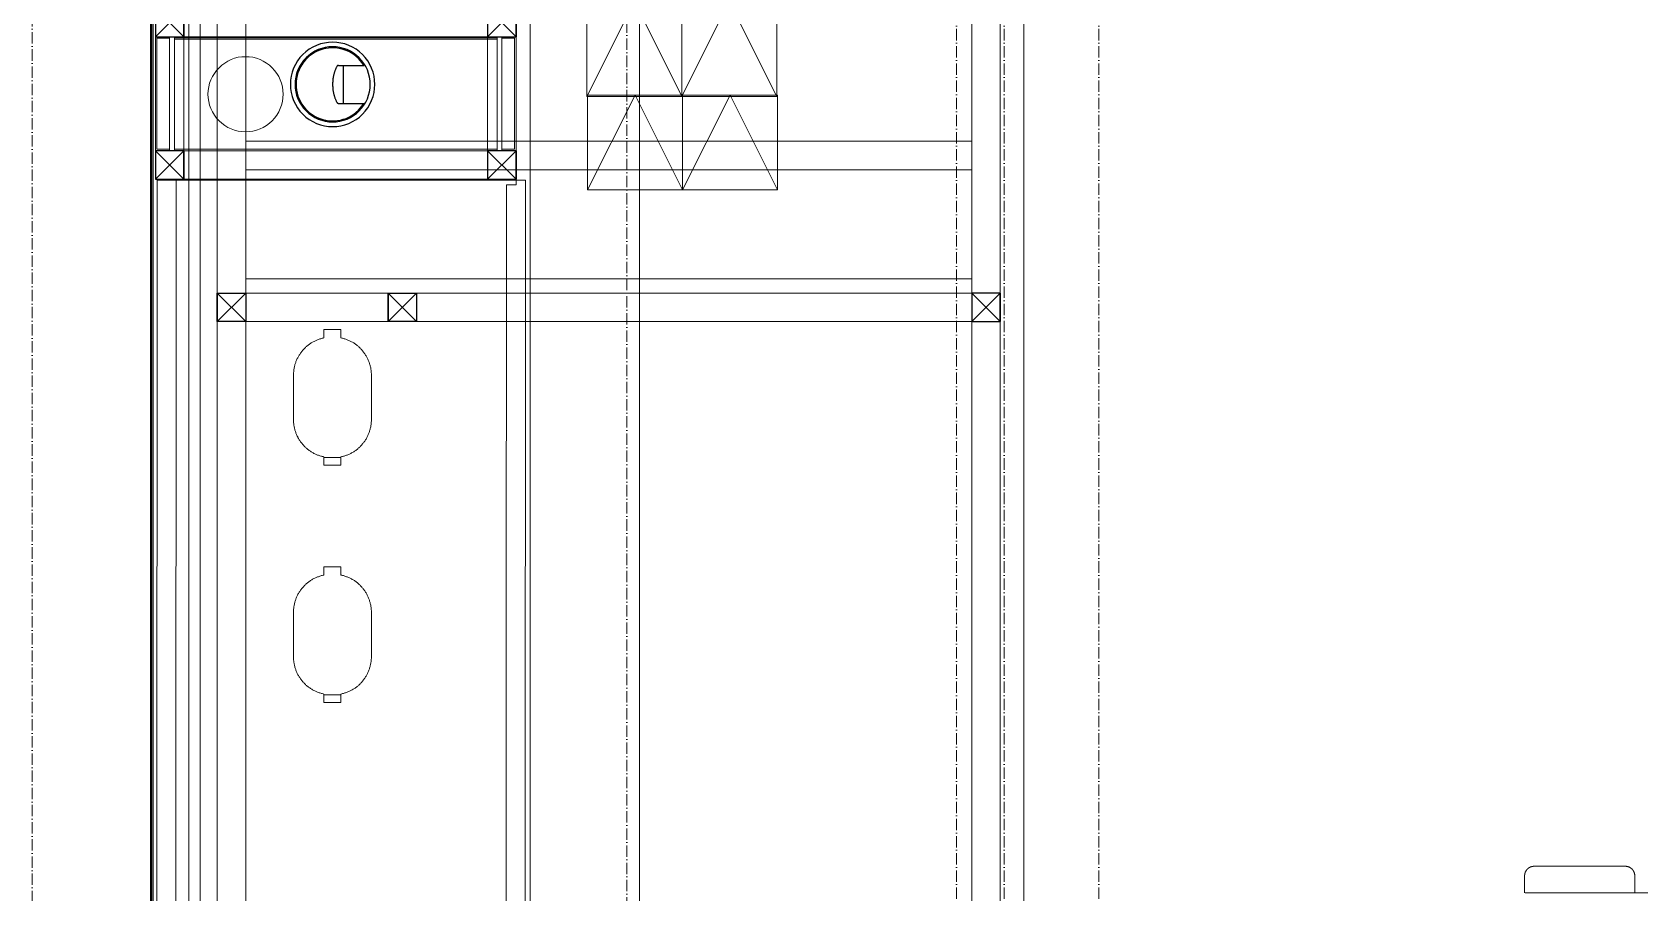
# Model space of a CAD drawing. Header units: millimetres. Extents: x -159872 to 386485, y -250577 to 158966.
# Drawn here: x 156429 to 158123, y 9533 to 10440 of the extents above; entities that cross this region are included whole.
import ezdxf

# ---------------------------------------------------------------- set-up
doc = ezdxf.new("R2010")
doc.units = ezdxf.units.MM
doc.linetypes.add('ACAD_ISO10W100', pattern=[18, 12, -3, 0, -3])
for name, color, linetype, lineweight in [('LDS-equipment-kitchen equipment', 3, 'Continuous', 13), ('LDS-struct-extg-ceiling beams', 252, 'ACAD_ISO10W100', 9), ('LDS-struct-new-ceiling beams', 5, 'ACAD_ISO10W100', 9), ('Punch', 5, 'Continuous', 5), ('WS-Fabs', 252, 'Continuous', 13), ('WS-FRAME HIDDEN', 68, 'Continuous', 5), ('WS-GANTRYS', 252, 'Continuous', 13)]:
    doc.layers.add(name, color=color, linetype=linetype, lineweight=lineweight)

# ---------------------------------------------------------------- blocks, each defined once
blk = doc.blocks.new('Group-344')
at = {"layer": 'LDS-equipment-kitchen equipment'}
for points in [[(97337.7, 46018.3, 0), (97337.4, 46018.3, 0), (97337.2, 46018.3, 0), (97337, 46018.3, 0), (97336.7, 46018.3, 0), (97336.5, 46018.2, 0), (97336.2, 46018.2, 0), (97336, 46018.2, 0), (97335.7, 46018.1, 0), (97335.5, 46018.1, 0), (97335.3, 46018, 0), (97335, 46018, 0), (97334.8, 46017.9, 0), (97334.6, 46017.8, 0), (97334.3, 46017.7, 0), (97334.1, 46017.7, 0), (97333.9, 46017.6, 0), (97333.6, 46017.5, 0), (97333.4, 46017.4, 0), (97333.2, 46017.3, 0), (97333, 46017.1, 0), (97332.8, 46017, 0), (97332.5, 46016.9, 0), (97332.3, 46016.8, 0), (97332.1, 46016.6, 0), (97331.9, 46016.5, 0), (97331.7, 46016.4, 0), (97331.5, 46016.2, 0), (97331.3, 46016.1, 0), (97331.2, 46015.9, 0), (97331, 46015.7, 0), (97330.8, 46015.6, 0), (97330.6, 46015.4, 0), (97330.4, 46015.2, 0), (97330.3, 46015, 0), (97330.1, 46014.9, 0), (97330, 46014.7, 0), (97329.8, 46014.5, 0), (97329.7, 46014.3, 0), (97329.5, 46014.1, 0), (97329.4, 46013.9, 0), (97329.2, 46013.7, 0), (97329.1, 46013.5, 0), (97329, 46013.3, 0), (97328.9, 46013, 0), (97328.8, 46012.8, 0), (97328.6, 46012.6, 0), (97328.5, 46012.4, 0), (97328.4, 46012.1, 0), (97328.4, 46011.9, 0), (97328.3, 46011.7, 0), (97328.2, 46011.5, 0), (97328.1, 46011.2, 0), (97328, 46011, 0), (97328, 46010.8, 0), (97327.9, 46010.5, 0), (97327.9, 46010.3, 0), (97327.8, 46010, 0), (97327.8, 46009.8, 0), (97327.8, 46009.5, 0), (97327.7, 46009.3, 0), (97327.7, 46009.1, 0), (97327.7, 46008.8, 0), (97327.7, 46008.6, 0), (97327.7, 46008.3, 0)], [(97327.7, 45990.3, 0), (97327.7, 46008.3, 0)], [(97337.7, 46018.3, 0), (97433.7, 46018.3, 0)], [(97443.7, 46008.3, 0), (97443.7, 46008.6, 0), (97443.7, 46008.8, 0), (97443.7, 46009.1, 0), (97443.6, 46009.3, 0), (97443.6, 46009.5, 0), (97443.6, 46009.8, 0), (97443.5, 46010, 0), (97443.5, 46010.3, 0), (97443.4, 46010.5, 0), (97443.4, 46010.8, 0), (97443.3, 46011, 0), (97443.3, 46011.2, 0), (97443.2, 46011.5, 0), (97443.1, 46011.7, 0), (97443, 46011.9, 0), (97442.9, 46012.1, 0), (97442.8, 46012.4, 0), (97442.7, 46012.6, 0), (97442.6, 46012.8, 0), (97442.5, 46013, 0), (97442.4, 46013.3, 0), (97442.3, 46013.5, 0), (97442.1, 46013.7, 0), (97442, 46013.9, 0), (97441.9, 46014.1, 0), (97441.7, 46014.3, 0), (97441.6, 46014.5, 0), (97441.4, 46014.7, 0), (97441.3, 46014.9, 0), (97441.1, 46015, 0), (97440.9, 46015.2, 0), (97440.8, 46015.4, 0), (97440.6, 46015.6, 0), (97440.4, 46015.7, 0), (97440.2, 46015.9, 0), (97440, 46016.1, 0), (97439.8, 46016.2, 0), (97439.6, 46016.4, 0), (97439.4, 46016.5, 0), (97439.2, 46016.6, 0), (97439, 46016.8, 0), (97438.8, 46016.9, 0), (97438.6, 46017, 0), (97438.4, 46017.1, 0), (97438.2, 46017.3, 0), (97438, 46017.4, 0), (97437.7, 46017.5, 0), (97437.5, 46017.6, 0), (97437.3, 46017.7, 0), (97437.1, 46017.7, 0), (97436.8, 46017.8, 0), (97436.6, 46017.9, 0), (97436.4, 46018, 0), (97436.1, 46018, 0), (97435.9, 46018.1, 0), (97435.6, 46018.1, 0), (97435.4, 46018.2, 0), (97435.2, 46018.2, 0), (97434.9, 46018.2, 0), (97434.7, 46018.3, 0), (97434.4, 46018.3, 0), (97434.2, 46018.3, 0), (97433.9, 46018.3, 0), (97433.7, 46018.3, 0)], [(97443.7, 45990.3, 0), (97443.7, 46008.3, 0)], [(97328.4, 45990.3, 0), (97988, 45990.3, 0)]]:
    blk.add_polyline3d(points, dxfattribs=at)
blk = doc.blocks.new('30 X 30 HIDDEN SECTION_3')
at = {"layer": 'WS-FRAME HIDDEN', "color": 7, "lineweight": 25}
blk.add_polyline3d([(0, -30, 0), (-30, -30, 0), (-30, 0, 0), (0, 0, 0), (0, -30, 0)], dxfattribs=at)
at = {"layer": 'WS-FRAME HIDDEN', "color": 7, "lineweight": 25, "transparency": 33554687}
for points in [[(-30, 0, 0), (0, -30, 0)], [(-30, -30, 0), (0, 0, 0)], [(-30, -30, 0), (0, -30, 0)]]:
    blk.add_polyline3d(points, dxfattribs=at)
blk = doc.blocks.new('cable transits_2')
at = {"layer": 'Punch', "color": 7, "lineweight": 25}
blk.add_polyline3d([(39.6, 0, 0), (39.4, -3.9, 0), (38.8, -7.7, 0), (37.9, -11.5, 0), (36.6, -15.2, 0), (34.9, -18.7, 0), (32.9, -22, 0), (30.6, -25.1, 0), (28, -28, 0), (25.1, -30.6, 0), (22, -32.9, 0), (18.7, -34.9, 0), (15.2, -36.6, 0), (11.5, -37.9, 0), (7.7, -38.8, 0), (3.9, -39.4, 0), (0, -39.6, 0), (-3.9, -39.4, 0), (-7.7, -38.8, 0), (-11.5, -37.9, 0), (-15.2, -36.6, 0), (-18.7, -34.9, 0), (-22, -32.9, 0), (-25.1, -30.6, 0), (-28, -28, 0), (-30.6, -25.1, 0), (-32.9, -22, 0), (-34.9, -18.7, 0), (-36.6, -15.2, 0), (-37.9, -11.5, 0), (-38.8, -7.7, 0), (-39.4, -3.9, 0), (-39.6, 0, 0), (-39.4, 3.9, 0), (-38.8, 7.7, 0), (-37.9, 11.5, 0), (-36.6, 15.2, 0), (-34.9, 18.7, 0), (-32.9, 22, 0), (-30.6, 25.1, 0), (-28, 28, 0), (-25.1, 30.6, 0), (-22, 32.9, 0), (-18.7, 34.9, 0), (-15.2, 36.6, 0), (-11.5, 37.9, 0), (-7.7, 38.8, 0), (-3.9, 39.4, 0), (0, 39.6, 0), (3.9, 39.4, 0), (7.7, 38.8, 0), (11.5, 37.9, 0), (15.2, 36.6, 0), (18.7, 34.9, 0), (22, 32.9, 0), (25.1, 30.6, 0), (28, 28, 0), (30.6, 25.1, 0), (32.9, 22, 0), (34.9, 18.7, 0), (36.6, 15.2, 0), (37.9, 11.5, 0), (38.8, 7.7, 0), (39.4, 3.9, 0), (39.6, 0, 0)], dxfattribs=at)
at = {"layer": 'WS-GANTRYS', "color": 7, "lineweight": 25}
for points in [[(44.5, 0, 0), (44.3, -4.4, 0), (43.6, -8.7, 0), (42.6, -12.9, 0), (41.1, -17, 0), (39.2, -21, 0), (37, -24.7, 0), (34.4, -28.2, 0), (31.5, -31.5, 0), (28.2, -34.4, 0), (24.7, -37, 0), (21, -39.2, 0), (17, -41.1, 0), (12.9, -42.6, 0), (8.7, -43.6, 0), (4.4, -44.3, 0), (0, -44.5, 0), (-4.4, -44.3, 0), (-8.7, -43.6, 0), (-12.9, -42.6, 0), (-17, -41.1, 0), (-21, -39.2, 0), (-24.7, -37, 0), (-28.2, -34.4, 0), (-31.5, -31.5, 0), (-34.4, -28.2, 0), (-37, -24.7, 0), (-39.2, -21, 0), (-41.1, -17, 0), (-42.6, -12.9, 0), (-43.6, -8.7, 0), (-44.3, -4.4, 0), (-44.5, 0, 0), (-44.3, 4.4, 0), (-43.6, 8.7, 0), (-42.6, 12.9, 0), (-41.1, 17, 0), (-39.2, 21, 0), (-37, 24.7, 0), (-34.4, 28.2, 0), (-31.5, 31.5, 0), (-28.2, 34.4, 0), (-24.7, 37, 0), (-21, 39.2, 0), (-17, 41.1, 0), (-12.9, 42.6, 0), (-8.7, 43.6, 0), (-4.4, 44.3, 0), (0, 44.5, 0), (4.4, 44.3, 0), (8.7, 43.6, 0), (12.9, 42.6, 0), (17, 41.1, 0), (21, 39.2, 0), (24.7, 37, 0), (28.2, 34.4, 0), (31.5, 31.5, 0), (34.4, 28.2, 0), (37, 24.7, 0), (39.2, 21, 0), (41.1, 17, 0), (42.6, 12.9, 0), (43.6, 8.7, 0), (44.3, 4.4, 0), (44.5, 0, 0)], [(-20, -32.9, 0), (-22.6, -31.2, 0), (-25.1, -29.2, 0), (-27.3, -27.1, 0), (-29.4, -24.8, 0), (-31.4, -22.3, 0), (-33.1, -19.7, 0), (-34.6, -17, 0), (-35.8, -14.1, 0), (-36.8, -11.2, 0), (-37.6, -8.2, 0), (-38.2, -5.1, 0), (-38.4, -2, 0), (-38.5, 1.1, 0), (-38.3, 4.3, 0), (-37.8, 7.3, 0), (-37.1, 10.4, 0), (-36.1, 13.4, 0), (-34.9, 16.2, 0), (-33.5, 19, 0), (-31.8, 21.7, 0), (-30, 24.2, 0), (-27.9, 26.5, 0), (-25.7, 28.7, 0), (-23.3, 30.7, 0), (-20.7, 32.5, 0), (-18, 34, 0), (-15.2, 35.4, 0), (-12.3, 36.5, 0), (-9.3, 37.4, 0), (-6.2, 38, 0), (-3.1, 38.4, 0), (0, 38.5, 0), (3.1, 38.4, 0), (6.2, 38, 0), (9.3, 37.4, 0), (12.3, 36.5, 0), (15.2, 35.4, 0), (18, 34, 0), (20.7, 32.5, 0), (23.3, 30.7, 0), (25.7, 28.7, 0), (27.9, 26.5, 0), (30, 24.2, 0), (31.8, 21.7, 0), (33.5, 19, 0), (34.9, 16.2, 0), (36.1, 13.4, 0), (37.1, 10.4, 0), (37.8, 7.3, 0), (38.3, 4.3, 0), (38.5, 1.1, 0), (38.4, -2, 0), (38.2, -5.1, 0), (37.6, -8.2, 0), (36.8, -11.2, 0), (35.8, -14.1, 0), (34.6, -17, 0), (33.1, -19.7, 0), (31.4, -22.3, 0), (29.4, -24.8, 0), (27.3, -27.1, 0), (25.1, -29.2, 0), (22.6, -31.2, 0), (20, -32.9, 0)], [(-20, -6.2, 0), (-20, -6.2, 0), (-20, -6.2, 0), (-20, -6.1, 0), (-20, -6.1, 0), (-20, -6, 0), (-20, -6, 0), (-20, -6, 0), (-20, -5.9, 0), (-20, -5.9, 0), (-20, -5.9, 0), (-20, -5.8, 0), (-20, -5.8, 0), (-19.9, -5.8, 0), (-19.9, -5.7, 0), (-19.9, -5.7, 0), (-19.9, -5.7, 0), (-19.9, -5.6, 0), (-19.9, -5.6, 0), (-19.9, -5.6, 0), (-19.9, -5.5, 0), (-19.9, -5.5, 0), (-19.9, -5.5, 0), (-19.8, -5.4, 0), (-19.8, -5.4, 0), (-19.8, -5.4, 0), (-19.8, -5.3, 0), (-19.8, -5.3, 0), (-19.8, -5.3, 0), (-19.8, -5.3, 0), (-19.7, -5.2, 0), (-19.7, -5.2, 0), (-19.7, -5.2, 0), (-19.7, -5.1, 0), (-19.7, -5.1, 0), (-19.6, -5.1, 0), (-19.6, -5.1, 0), (-19.6, -5, 0), (-19.6, -5, 0), (-19.6, -5, 0), (-19.5, -4.9, 0), (-19.5, -4.9, 0), (-19.5, -4.9, 0), (-19.5, -4.9, 0), (-19.4, -4.8, 0), (-19.4, -4.8, 0), (-19.4, -4.8, 0), (-19.4, -4.8, 0), (-19.3, -4.7, 0), (-19.3, -4.7, 0), (-19.3, -4.7, 0), (-19.3, -4.7, 0), (-19.2, -4.7, 0), (-19.2, -4.6, 0), (-19.2, -4.6, 0), (-19.2, -4.6, 0), (-19.1, -4.6, 0), (-19.1, -4.5, 0), (-19.1, -4.5, 0), (-19, -4.5, 0), (-19, -4.5, 0), (-19, -4.5, 0), (-19, -4.5, 0), (-18.9, -4.4, 0), (-18.9, -4.4, 0)], [(-18.9, -4.4, 0), (-18.3, -4.2, 0), (-17.8, -3.9, 0), (-17.2, -3.6, 0), (-16.7, -3.4, 0), (-16.1, -3.2, 0), (-15.5, -2.9, 0), (-15, -2.7, 0), (-14.4, -2.5, 0), (-13.8, -2.3, 0), (-13.2, -2.1, 0), (-12.7, -1.9, 0), (-12.1, -1.7, 0), (-11.5, -1.6, 0), (-10.9, -1.4, 0), (-10.3, -1.3, 0), (-9.7, -1.1, 0), (-9.1, -1, 0), (-8.5, -0.9, 0), (-7.9, -0.7, 0), (-7.3, -0.6, 0), (-6.7, -0.5, 0), (-6.1, -0.4, 0), (-5.5, -0.4, 0), (-4.9, -0.3, 0), (-4.3, -0.2, 0), (-3.7, -0.2, 0), (-3.1, -0.1, 0), (-2.4, -0.1, 0), (-1.8, 0, 0), (-1.2, 0, 0), (-0.6, 0, 0), (0, 0, 0), (0.6, 0, 0), (1.2, 0, 0), (1.8, 0, 0), (2.4, -0.1, 0), (3.1, -0.1, 0), (3.7, -0.2, 0), (4.3, -0.2, 0), (4.9, -0.3, 0), (5.5, -0.4, 0), (6.1, -0.4, 0), (6.7, -0.5, 0), (7.3, -0.6, 0), (7.9, -0.7, 0), (8.5, -0.9, 0), (9.1, -1, 0), (9.7, -1.1, 0), (10.3, -1.3, 0), (10.9, -1.4, 0), (11.5, -1.6, 0), (12.1, -1.7, 0), (12.7, -1.9, 0), (13.2, -2.1, 0), (13.8, -2.3, 0), (14.4, -2.5, 0), (15, -2.7, 0), (15.5, -2.9, 0), (16.1, -3.2, 0), (16.7, -3.4, 0), (17.2, -3.6, 0), (17.8, -3.9, 0), (18.3, -4.2, 0), (18.9, -4.4, 0)], [(18.9, -4.4, 0), (18.9, -4.4, 0), (19, -4.5, 0), (19, -4.5, 0), (19, -4.5, 0), (19, -4.5, 0), (19.1, -4.5, 0), (19.1, -4.5, 0), (19.1, -4.6, 0), (19.2, -4.6, 0), (19.2, -4.6, 0), (19.2, -4.6, 0), (19.2, -4.7, 0), (19.3, -4.7, 0), (19.3, -4.7, 0), (19.3, -4.7, 0), (19.3, -4.7, 0), (19.4, -4.8, 0), (19.4, -4.8, 0), (19.4, -4.8, 0), (19.4, -4.8, 0), (19.5, -4.9, 0), (19.5, -4.9, 0), (19.5, -4.9, 0), (19.5, -4.9, 0), (19.6, -5, 0), (19.6, -5, 0), (19.6, -5, 0), (19.6, -5.1, 0), (19.6, -5.1, 0), (19.7, -5.1, 0), (19.7, -5.1, 0), (19.7, -5.2, 0), (19.7, -5.2, 0), (19.7, -5.2, 0), (19.8, -5.3, 0), (19.8, -5.3, 0), (19.8, -5.3, 0), (19.8, -5.3, 0), (19.8, -5.4, 0), (19.8, -5.4, 0), (19.8, -5.4, 0), (19.9, -5.5, 0), (19.9, -5.5, 0), (19.9, -5.5, 0), (19.9, -5.6, 0), (19.9, -5.6, 0), (19.9, -5.6, 0), (19.9, -5.7, 0), (19.9, -5.7, 0), (19.9, -5.7, 0), (19.9, -5.8, 0), (20, -5.8, 0), (20, -5.8, 0), (20, -5.9, 0), (20, -5.9, 0), (20, -5.9, 0), (20, -6, 0), (20, -6, 0), (20, -6, 0), (20, -6.1, 0), (20, -6.1, 0), (20, -6.2, 0), (20, -6.2, 0), (20, -6.2, 0)]]:
    blk.add_polyline3d(points, dxfattribs=at)
at = {"layer": 'WS-GANTRYS', "color": 7, "lineweight": 25, "transparency": 33554687}
for points in [[(-20, -6.2, 0), (-20, -32.9, 0)], [(-20, -11, 0), (20, -11, 0)], [(20, -6.2, 0), (20, -32.9, 0)]]:
    blk.add_polyline3d(points, dxfattribs=at)
blk = doc.blocks.new('Group-360')
at = {"layer": 'LDS-equipment-kitchen equipment'}
for points in [[(95880.2, 49972.5, 0), (95880.2, 44072.9, 0)], [(96800.2, 49972.5, 0), (96800.2, 44072.9, 0)], [(95950.2, 49962.5, 0), (95950.2, 44082.8, 0), (95932.2, 44082.8, 0), (95932.2, 49962.5, 0), (95950.2, 49962.5, 0)], [(95932.2, 47414.6, 0), (95932.2, 45978.9, 0), (95920.2, 45978.9, 0), (95920.2, 47414.6, 0), (95932.2, 47414.6, 0)], [(95980.2, 46932.5, 0), (95980.2, 46622.5, 0), (95950.2, 46622.5, 0), (95950.2, 46932.5, 0), (95980.2, 46932.5, 0)], [(96775.2, 46932.5, 0), (96775.2, 46622.5, 0), (96745.2, 46622.5, 0), (96745.2, 46932.5, 0), (96775.2, 46932.5, 0)], [(95980.2, 46752.5, 0), (95980.2, 46782.5, 0), (96745.2, 46782.5, 0), (96745.2, 46752.5, 0), (95980.2, 46752.5, 0)], [(95980.2, 46637.5, 0), (95980.2, 46622.5, 0), (96745.2, 46622.5, 0), (96745.2, 46637.5, 0), (95980.2, 46637.5, 0)], [(95980.2, 46592.5, 0), (95980.2, 46622.5, 0), (96745.2, 46622.5, 0), (96745.2, 46592.5, 0), (95980.2, 46592.5, 0)], [(95950.2, 46592.5, 0), (95950.2, 45612.9, 0), (95980.2, 45612.9, 0), (95980.2, 46592.5, 0), (95950.2, 46592.5, 0)], [(96775.2, 45612.9, 0), (96775.2, 46592.5, 0), (96745.2, 46592.5, 0), (96745.2, 45612.9, 0), (96775.2, 45612.9, 0)]]:
    blk.add_polyline3d(points, dxfattribs=at)
at = {"layer": 'LDS-equipment-kitchen equipment', "xscale": -1, "rotation": 89.9999999946682}
for name, p in [('cable transits_2', (96071.8, 46842.5)), ('30 X 30 HIDDEN SECTION_3', (96745.2, 46592.5))]:
    blk.add_blockref(name, p, dxfattribs=at)
at = {"layer": 'LDS-equipment-kitchen equipment', "extrusion": (0, 0, -1), "xscale": -1, "rotation": 90.0000000053318}
for p in [(-95980.2, 46592.5), (-96160.2, 46592.5)]:
    blk.add_blockref('30 X 30 HIDDEN SECTION_3', p, dxfattribs=at)
blk = doc.blocks.new('A$C7a11c87d')
at = {"layer": 'WS-Fabs', "color": 7, "lineweight": 5, "transparency": 33554687}
for points in [[(-178, 400.8, 0), (5701.7, 400.1, 0)], [(5700.2, 398.6, 0), (-176.5, 399.3, 0)], [(4913.7, 397.1, 0), (-175, 397.8, 0)], [(2480.6, 373.2, 0), (852.9, 374, 0)], [(2511.6, 365.2, 0), (2511.6, 165.2, 0)], [(5701.5, 0, 0), (-178, 0.8, 0)]]:
    blk.add_polyline3d(points, dxfattribs=at)
at = {"layer": 'WS-Fabs', "color": 7, "lineweight": 5}
for points in [[(2480.6, 393.2, 0), (852.9, 394, 0), (852.9, 6, 0), (2480.6, 5.2, 0), (2480.6, 393.2, 0)], [(2631.6, 395.2, 0), (2511.6, 395.2, 0), (2511.6, 380.2, 0), (2631.6, 380.2, 0), (2631.6, 395.2, 0)], [(2631.6, 15.2, 0), (2511.6, 15.2, 0), (2511.6, 30.2, 0), (2631.6, 30.2, 0), (2631.6, 15.2, 0)]]:
    blk.add_polyline3d(points, dxfattribs=at)
at = {"layer": 'WS-Fabs', "color": 7, "linetype": 'Continuous', "lineweight": 5}
for points in [[(2631.6, 380.2, 0), (2631.6, 395.2, 0), (2511.6, 395.2, 0), (2511.6, 380.2, 0), (2513.1, 380.2, 0), (2513.1, 393.7, 0), (2630.1, 393.7, 0), (2630.1, 380.2, 0), (2631.6, 380.2, 0)], [(2511.6, 375.2, 0), (2630.6, 375.2, 0), (2630.6, 35.2, 0), (2511.6, 35.2, 0), (2511.6, 375.2, 0)], [(2511.6, 375.2, 0), (2513.1, 375.2, 0), (2513.1, 35.2, 0), (2511.6, 35.2, 0), (2511.6, 375.2, 0)], [(2630.6, 375.2, 0), (2629.1, 375.2, 0), (2629.1, 35.2, 0), (2630.6, 35.2, 0), (2630.6, 375.2, 0)], [(2610.7, 300.2, 0), (2610.5, 296.3, 0), (2610, 292.5, 0), (2609, 288.7, 0), (2607.7, 285, 0), (2606, 281.5, 0), (2604, 278.2, 0), (2601.7, 275.1, 0), (2599.1, 272.2, 0), (2596.2, 269.6, 0), (2593.1, 267.3, 0), (2589.8, 265.3, 0), (2586.3, 263.6, 0), (2582.6, 262.3, 0), (2578.8, 261.3, 0), (2575, 260.8, 0), (2571.1, 260.6, 0), (2567.2, 260.8, 0), (2563.4, 261.3, 0), (2559.6, 262.3, 0), (2556, 263.6, 0), (2552.4, 265.3, 0), (2549.1, 267.3, 0), (2546, 269.6, 0), (2543.1, 272.2, 0), (2540.5, 275.1, 0), (2538.2, 278.2, 0), (2536.2, 281.5, 0), (2534.5, 285, 0), (2533.2, 288.7, 0), (2532.3, 292.5, 0), (2531.7, 296.3, 0), (2531.5, 300.2, 0), (2531.7, 304.1, 0), (2532.3, 307.9, 0), (2533.2, 311.7, 0), (2534.5, 315.3, 0), (2536.2, 318.9, 0), (2538.2, 322.2, 0), (2540.5, 325.3, 0), (2543.1, 328.2, 0), (2546, 330.8, 0), (2549.1, 333.1, 0), (2552.4, 335.1, 0), (2556, 336.8, 0), (2559.6, 338.1, 0), (2563.4, 339, 0), (2567.2, 339.6, 0), (2571.1, 339.8, 0), (2575, 339.6, 0), (2578.8, 339, 0), (2582.6, 338.1, 0), (2586.3, 336.8, 0), (2589.8, 335.1, 0), (2593.1, 333.1, 0), (2596.2, 330.8, 0), (2599.1, 328.2, 0), (2601.7, 325.3, 0), (2604, 322.2, 0), (2606, 318.9, 0), (2607.7, 315.3, 0), (2609, 311.7, 0), (2610, 307.9, 0), (2610.5, 304.1, 0), (2610.7, 300.2, 0)], [(1938.9, 217.7, 0), (1939.1, 218.6, 0), (1939.3, 219.4, 0), (1939.5, 220.2, 0), (1939.7, 221, 0), (1940, 221.9, 0), (1940.2, 222.7, 0), (1940.5, 223.5, 0), (1940.8, 224.3, 0), (1941.1, 225.1, 0), (1941.5, 225.9, 0), (1941.8, 226.6, 0), (1942.2, 227.4, 0), (1942.6, 228.2, 0), (1943, 228.9, 0), (1943.4, 229.7, 0), (1943.9, 230.4, 0), (1944.3, 231.1, 0), (1944.8, 231.9, 0), (1945.3, 232.6, 0), (1945.7, 233.3, 0), (1946.3, 233.9, 0), (1946.8, 234.6, 0), (1947.3, 235.3, 0), (1947.9, 235.9, 0), (1948.4, 236.6, 0), (1949, 237.2, 0), (1949.6, 237.8, 0), (1950.2, 238.4, 0), (1950.9, 239, 0), (1951.5, 239.6, 0), (1952.1, 240.1, 0), (1952.8, 240.7, 0), (1953.5, 241.2, 0), (1954.1, 241.8, 0), (1954.8, 242.3, 0), (1955.5, 242.7, 0), (1956.2, 243.2, 0), (1957, 243.7, 0), (1957.7, 244.1, 0), (1958.4, 244.6, 0), (1959.2, 245, 0), (1959.9, 245.4, 0), (1960.7, 245.7, 0), (1961.5, 246.1, 0), (1962.3, 246.5, 0), (1963.1, 246.8, 0), (1963.9, 247.1, 0), (1964.7, 247.4, 0), (1965.5, 247.7, 0), (1966.3, 247.9, 0), (1967.1, 248.2, 0), (1967.9, 248.4, 0), (1968.8, 248.6, 0), (1969.6, 248.8, 0), (1970.4, 249, 0), (1971.3, 249.1, 0), (1972.1, 249.3, 0), (1973, 249.4, 0), (1973.8, 249.5, 0), (1974.7, 249.6, 0), (1975.5, 249.6, 0), (1976.4, 249.7, 0), (1977.2, 249.7, 0), (1978.1, 249.7, 0)], [(2025.1, 249.7, 0), (2025.9, 249.7, 0), (2026.8, 249.7, 0), (2027.7, 249.6, 0), (2028.5, 249.6, 0), (2029.4, 249.5, 0), (2030.2, 249.4, 0), (2031.1, 249.3, 0), (2031.9, 249.1, 0), (2032.7, 249, 0), (2033.6, 248.8, 0), (2034.4, 248.6, 0), (2035.2, 248.4, 0), (2036.1, 248.2, 0), (2036.9, 247.9, 0), (2037.7, 247.7, 0), (2038.5, 247.4, 0), (2039.3, 247.1, 0), (2040.1, 246.8, 0), (2040.9, 246.4, 0), (2041.7, 246.1, 0), (2042.5, 245.7, 0), (2043.2, 245.4, 0), (2044, 245, 0), (2044.7, 244.5, 0), (2045.5, 244.1, 0), (2046.2, 243.7, 0), (2046.9, 243.2, 0), (2047.6, 242.7, 0), (2048.3, 242.3, 0), (2049, 241.7, 0), (2049.7, 241.2, 0), (2050.4, 240.7, 0), (2051, 240.1, 0), (2051.7, 239.6, 0), (2052.3, 239, 0), (2052.9, 238.4, 0), (2053.5, 237.8, 0), (2054.1, 237.2, 0), (2054.7, 236.6, 0), (2055.3, 235.9, 0), (2055.8, 235.3, 0), (2056.4, 234.6, 0), (2056.9, 233.9, 0), (2057.4, 233.3, 0), (2057.9, 232.6, 0), (2058.4, 231.8, 0), (2058.9, 231.1, 0), (2059.3, 230.4, 0), (2059.8, 229.7, 0), (2060.2, 228.9, 0), (2060.6, 228.2, 0), (2061, 227.4, 0), (2061.3, 226.6, 0), (2061.7, 225.8, 0), (2062, 225.1, 0), (2062.3, 224.3, 0), (2062.6, 223.5, 0), (2062.9, 222.7, 0), (2063.2, 221.8, 0), (2063.4, 221, 0), (2063.7, 220.2, 0), (2063.9, 219.4, 0), (2064.1, 218.5, 0), (2064.3, 217.7, 0)], [(2188.9, 217.7, 0), (2189.1, 218.5, 0), (2189.3, 219.4, 0), (2189.5, 220.2, 0), (2189.7, 221, 0), (2190, 221.8, 0), (2190.2, 222.7, 0), (2190.5, 223.5, 0), (2190.8, 224.3, 0), (2191.1, 225.1, 0), (2191.5, 225.8, 0), (2191.8, 226.6, 0), (2192.2, 227.4, 0), (2192.6, 228.2, 0), (2193, 228.9, 0), (2193.4, 229.7, 0), (2193.9, 230.4, 0), (2194.3, 231.1, 0), (2194.8, 231.8, 0), (2195.3, 232.5, 0), (2195.7, 233.2, 0), (2196.3, 233.9, 0), (2196.8, 234.6, 0), (2197.3, 235.3, 0), (2197.9, 235.9, 0), (2198.4, 236.6, 0), (2199, 237.2, 0), (2199.6, 237.8, 0), (2200.2, 238.4, 0), (2200.9, 239, 0), (2201.5, 239.6, 0), (2202.1, 240.1, 0), (2202.8, 240.7, 0), (2203.5, 241.2, 0), (2204.1, 241.7, 0), (2204.8, 242.2, 0), (2205.5, 242.7, 0), (2206.2, 243.2, 0), (2207, 243.7, 0), (2207.7, 244.1, 0), (2208.4, 244.5, 0), (2209.2, 245, 0), (2209.9, 245.3, 0), (2210.7, 245.7, 0), (2211.5, 246.1, 0), (2212.3, 246.4, 0), (2213.1, 246.8, 0), (2213.9, 247.1, 0), (2214.7, 247.4, 0), (2215.5, 247.7, 0), (2216.3, 247.9, 0), (2217.1, 248.2, 0), (2217.9, 248.4, 0), (2218.8, 248.6, 0), (2219.6, 248.8, 0), (2220.4, 249, 0), (2221.3, 249.1, 0), (2222.1, 249.2, 0), (2223, 249.4, 0), (2223.8, 249.5, 0), (2224.7, 249.6, 0), (2225.5, 249.6, 0), (2226.4, 249.7, 0), (2227.2, 249.7, 0), (2228.1, 249.7, 0)], [(2275.1, 249.7, 0), (2275.9, 249.7, 0), (2276.8, 249.7, 0), (2277.7, 249.6, 0), (2278.5, 249.5, 0), (2279.4, 249.5, 0), (2280.2, 249.4, 0), (2281.1, 249.2, 0), (2281.9, 249.1, 0), (2282.7, 249, 0), (2283.6, 248.8, 0), (2284.4, 248.6, 0), (2285.2, 248.4, 0), (2286.1, 248.2, 0), (2286.9, 247.9, 0), (2287.7, 247.7, 0), (2288.5, 247.4, 0), (2289.3, 247.1, 0), (2290.1, 246.8, 0), (2290.9, 246.4, 0), (2291.7, 246.1, 0), (2292.5, 245.7, 0), (2293.2, 245.3, 0), (2294, 244.9, 0), (2294.7, 244.5, 0), (2295.5, 244.1, 0), (2296.2, 243.7, 0), (2296.9, 243.2, 0), (2297.6, 242.7, 0), (2298.3, 242.2, 0), (2299, 241.7, 0), (2299.7, 241.2, 0), (2300.4, 240.7, 0), (2301, 240.1, 0), (2301.7, 239.6, 0), (2302.3, 239, 0), (2302.9, 238.4, 0), (2303.5, 237.8, 0), (2304.1, 237.2, 0), (2304.7, 236.6, 0), (2305.3, 235.9, 0), (2305.8, 235.3, 0), (2306.4, 234.6, 0), (2306.9, 233.9, 0), (2307.4, 233.2, 0), (2307.9, 232.5, 0), (2308.4, 231.8, 0), (2308.9, 231.1, 0), (2309.3, 230.4, 0), (2309.8, 229.6, 0), (2310.2, 228.9, 0), (2310.6, 228.1, 0), (2311, 227.4, 0), (2311.3, 226.6, 0), (2311.7, 225.8, 0), (2312, 225, 0), (2312.3, 224.3, 0), (2312.6, 223.5, 0), (2312.9, 222.6, 0), (2313.2, 221.8, 0), (2313.4, 221, 0), (2313.7, 220.2, 0), (2313.9, 219.4, 0), (2314.1, 218.5, 0), (2314.3, 217.7, 0)], [(1978.1, 167.7, 0), (1977.2, 167.7, 0), (1976.4, 167.7, 0), (1975.5, 167.8, 0), (1974.7, 167.9, 0), (1973.8, 167.9, 0), (1973, 168, 0), (1972.1, 168.2, 0), (1971.3, 168.3, 0), (1970.4, 168.5, 0), (1969.6, 168.6, 0), (1968.8, 168.8, 0), (1967.9, 169, 0), (1967.1, 169.3, 0), (1966.3, 169.5, 0), (1965.5, 169.8, 0), (1964.7, 170, 0), (1963.9, 170.3, 0), (1963.1, 170.6, 0), (1962.3, 171, 0), (1961.5, 171.3, 0), (1960.7, 171.7, 0), (1959.9, 172.1, 0), (1959.2, 172.5, 0), (1958.4, 172.9, 0), (1957.7, 173.3, 0), (1957, 173.7, 0), (1956.2, 174.2, 0), (1955.5, 174.7, 0), (1954.8, 175.2, 0), (1954.1, 175.7, 0), (1953.5, 176.2, 0), (1952.8, 176.7, 0), (1952.1, 177.3, 0), (1951.5, 177.8, 0), (1950.8, 178.4, 0), (1950.2, 179, 0), (1949.6, 179.6, 0), (1949, 180.2, 0), (1948.4, 180.9, 0), (1947.9, 181.5, 0), (1947.3, 182.1, 0), (1946.8, 182.8, 0), (1946.3, 183.5, 0), (1945.7, 184.2, 0), (1945.2, 184.9, 0), (1944.8, 185.6, 0), (1944.3, 186.3, 0), (1943.9, 187, 0), (1943.4, 187.8, 0), (1943, 188.5, 0), (1942.6, 189.3, 0), (1942.2, 190, 0), (1941.8, 190.8, 0), (1941.5, 191.6, 0), (1941.1, 192.4, 0), (1940.8, 193.2, 0), (1940.5, 194, 0), (1940.2, 194.8, 0), (1940, 195.6, 0), (1939.7, 196.4, 0), (1939.5, 197.2, 0), (1939.3, 198, 0), (1939.1, 198.9, 0), (1938.9, 199.7, 0)], [(2064.3, 199.7, 0), (2064.1, 198.9, 0), (2063.9, 198, 0), (2063.7, 197.2, 0), (2063.4, 196.4, 0), (2063.2, 195.6, 0), (2062.9, 194.8, 0), (2062.6, 193.9, 0), (2062.3, 193.1, 0), (2062, 192.4, 0), (2061.7, 191.6, 0), (2061.3, 190.8, 0), (2061, 190, 0), (2060.6, 189.3, 0), (2060.2, 188.5, 0), (2059.7, 187.8, 0), (2059.3, 187, 0), (2058.9, 186.3, 0), (2058.4, 185.6, 0), (2057.9, 184.9, 0), (2057.4, 184.2, 0), (2056.9, 183.5, 0), (2056.4, 182.8, 0), (2055.8, 182.1, 0), (2055.3, 181.5, 0), (2054.7, 180.8, 0), (2054.1, 180.2, 0), (2053.5, 179.6, 0), (2052.9, 179, 0), (2052.3, 178.4, 0), (2051.7, 177.8, 0), (2051, 177.3, 0), (2050.4, 176.7, 0), (2049.7, 176.2, 0), (2049, 175.7, 0), (2048.3, 175.2, 0), (2047.6, 174.7, 0), (2046.9, 174.2, 0), (2046.2, 173.7, 0), (2045.5, 173.3, 0), (2044.7, 172.9, 0), (2044, 172.5, 0), (2043.2, 172.1, 0), (2042.5, 171.7, 0), (2041.7, 171.3, 0), (2040.9, 171, 0), (2040.1, 170.6, 0), (2039.3, 170.3, 0), (2038.5, 170, 0), (2037.7, 169.8, 0), (2036.9, 169.5, 0), (2036.1, 169.2, 0), (2035.2, 169, 0), (2034.4, 168.8, 0), (2033.6, 168.6, 0), (2032.7, 168.4, 0), (2031.9, 168.3, 0), (2031.1, 168.2, 0), (2030.2, 168, 0), (2029.4, 167.9, 0), (2028.5, 167.9, 0), (2027.6, 167.8, 0), (2026.8, 167.7, 0), (2025.9, 167.7, 0), (2025.1, 167.7, 0)], [(2228.1, 167.7, 0), (2227.2, 167.7, 0), (2226.4, 167.7, 0), (2225.5, 167.8, 0), (2224.7, 167.8, 0), (2223.8, 167.9, 0), (2223, 168, 0), (2222.1, 168.1, 0), (2221.3, 168.3, 0), (2220.4, 168.4, 0), (2219.6, 168.6, 0), (2218.8, 168.8, 0), (2217.9, 169, 0), (2217.1, 169.2, 0), (2216.3, 169.5, 0), (2215.5, 169.7, 0), (2214.7, 170, 0), (2213.9, 170.3, 0), (2213.1, 170.6, 0), (2212.3, 171, 0), (2211.5, 171.3, 0), (2210.7, 171.7, 0), (2209.9, 172, 0), (2209.2, 172.4, 0), (2208.4, 172.9, 0), (2207.7, 173.3, 0), (2207, 173.7, 0), (2206.2, 174.2, 0), (2205.5, 174.7, 0), (2204.8, 175.2, 0), (2204.1, 175.7, 0), (2203.5, 176.2, 0), (2202.8, 176.7, 0), (2202.1, 177.3, 0), (2201.5, 177.8, 0), (2200.8, 178.4, 0), (2200.2, 179, 0), (2199.6, 179.6, 0), (2199, 180.2, 0), (2198.4, 180.8, 0), (2197.9, 181.5, 0), (2197.3, 182.1, 0), (2196.8, 182.8, 0), (2196.3, 183.5, 0), (2195.7, 184.2, 0), (2195.2, 184.9, 0), (2194.8, 185.6, 0), (2194.3, 186.3, 0), (2193.9, 187, 0), (2193.4, 187.7, 0), (2193, 188.5, 0), (2192.6, 189.2, 0), (2192.2, 190, 0), (2191.8, 190.8, 0), (2191.5, 191.6, 0), (2191.1, 192.3, 0), (2190.8, 193.1, 0), (2190.5, 193.9, 0), (2190.2, 194.7, 0), (2190, 195.6, 0), (2189.7, 196.4, 0), (2189.5, 197.2, 0), (2189.3, 198, 0), (2189.1, 198.9, 0), (2188.9, 199.7, 0)], [(2314.3, 199.7, 0), (2314.1, 198.9, 0), (2313.9, 198, 0), (2313.7, 197.2, 0), (2313.4, 196.4, 0), (2313.2, 195.6, 0), (2312.9, 194.7, 0), (2312.6, 193.9, 0), (2312.3, 193.1, 0), (2312, 192.3, 0), (2311.7, 191.6, 0), (2311.3, 190.8, 0), (2311, 190, 0), (2310.6, 189.2, 0), (2310.2, 188.5, 0), (2309.7, 187.7, 0), (2309.3, 187, 0), (2308.9, 186.3, 0), (2308.4, 185.6, 0), (2307.9, 184.8, 0), (2307.4, 184.1, 0), (2306.9, 183.5, 0), (2306.4, 182.8, 0), (2305.8, 182.1, 0), (2305.3, 181.5, 0), (2304.7, 180.8, 0), (2304.1, 180.2, 0), (2303.5, 179.6, 0), (2302.9, 179, 0), (2302.3, 178.4, 0), (2301.7, 177.8, 0), (2301, 177.3, 0), (2300.4, 176.7, 0), (2299.7, 176.2, 0), (2299, 175.7, 0), (2298.3, 175.2, 0), (2297.6, 174.7, 0), (2296.9, 174.2, 0), (2296.2, 173.7, 0), (2295.5, 173.3, 0), (2294.7, 172.9, 0), (2294, 172.4, 0), (2293.2, 172, 0), (2292.5, 171.7, 0), (2291.7, 171.3, 0), (2290.9, 171, 0), (2290.1, 170.6, 0), (2289.3, 170.3, 0), (2288.5, 170, 0), (2287.7, 169.7, 0), (2286.9, 169.5, 0), (2286.1, 169.2, 0), (2285.2, 169, 0), (2284.4, 168.8, 0), (2283.6, 168.6, 0), (2282.7, 168.4, 0), (2281.9, 168.3, 0), (2281.1, 168.1, 0), (2280.2, 168, 0), (2279.4, 167.9, 0), (2278.5, 167.8, 0), (2277.6, 167.8, 0), (2276.8, 167.7, 0), (2275.9, 167.7, 0), (2275.1, 167.7, 0)], [(2631.6, 30.2, 0), (2631.6, 15.2, 0), (2511.6, 15.2, 0), (2511.6, 30.2, 0), (2513.1, 30.2, 0), (2513.1, 16.7, 0), (2630.1, 16.7, 0), (2630.1, 30.2, 0), (2631.6, 30.2, 0)]]:
    blk.add_polyline3d(points, dxfattribs=at)
at = {"layer": 'WS-Fabs', "color": 7, "linetype": 'Continuous', "lineweight": 5, "transparency": 33554687}
for points in [[(1978.1, 249.7, 0), (2025.1, 249.7, 0)], [(2228.1, 249.7, 0), (2275.1, 249.7, 0)], [(1938.9, 217.7, 0), (1930.1, 217.7, 0)], [(1930.1, 199.7, 0), (1930.1, 217.7, 0)], [(1938.1, 199.7, 0), (1938.1, 217.7, 0)], [(2064.3, 217.7, 0), (2073.1, 217.7, 0)], [(2073.1, 199.7, 0), (2073.1, 217.7, 0)], [(2188.9, 217.7, 0), (2180.1, 217.7, 0)], [(2180.1, 199.7, 0), (2180.1, 217.7, 0)], [(2188.1, 199.7, 0), (2188.1, 217.7, 0)], [(2314.3, 217.7, 0), (2323.1, 217.7, 0)], [(2323.1, 199.7, 0), (2323.1, 217.7, 0)], [(1938.9, 199.7, 0), (1930.1, 199.7, 0)], [(2064.3, 199.7, 0), (2073.1, 199.7, 0)], [(2188.9, 199.7, 0), (2180.1, 199.7, 0)], [(2314.3, 199.7, 0), (2323.1, 199.7, 0)], [(1978.1, 167.7, 0), (2025.1, 167.7, 0)], [(2228.1, 167.7, 0), (2275.1, 167.7, 0)], [(855.9, 26.5, 0), (2475.6, 25.2, 0)], [(2475.6, 25.2, 0), (2475.6, 15.2, 0)], [(2475.6, 15.2, 0), (2666.6, 15.2, 0)]]:
    blk.add_polyline3d(points, dxfattribs=at)
at = {"layer": 'WS-FRAME HIDDEN', "color": 7, "lineweight": 5}
for points in [[(2631.6, 380.2, 0), (2511.6, 380.2, 0), (2511.6, 365.2, 0), (2631.6, 365.2, 0), (2631.6, 380.2, 0)], [(2481.6, 45.2, 0), (2511.6, 45.2, 0), (2511.6, 365.2, 0), (2481.6, 365.2, 0), (2481.6, 45.2, 0)], [(2631.6, 45.2, 0), (2661.6, 45.2, 0), (2661.6, 365.2, 0), (2631.6, 365.2, 0), (2631.6, 45.2, 0)], [(2631.6, 30.2, 0), (2511.6, 30.2, 0), (2511.6, 45.2, 0), (2631.6, 45.2, 0), (2631.6, 30.2, 0)]]:
    blk.add_polyline3d(points, dxfattribs=at)
at = {"layer": 'WS-FRAME HIDDEN', "color": 7, "extrusion": (0, 0, -1), "rotation": 0.003365612959873085}
for p in [(-2481.6, 395.2), (-2631.6, 395.2), (-2481.6, 45.2), (-2631.6, 45.2)]:
    blk.add_blockref('30 X 30 HIDDEN SECTION_3', p, dxfattribs=at)
blk = doc.blocks.new('Group-361')
at = {"layer": 'LDS-equipment-kitchen equipment'}
for points in [[(96339.7, 46829.7, 0), (96439.7, 46829.7, 0), (96439.7, 46929.7, 0), (96339.7, 46929.7, 0), (96339.7, 46829.7, 0)], [(96339.7, 46829.7, 0), (96389.7, 46929.7, 0), (96439.7, 46829.7, 0), (96339.7, 46829.7, 0)]]:
    blk.add_polyline3d(points, dxfattribs=at)
blk = doc.blocks.new('Group-362')
at = {"layer": 'LDS-equipment-kitchen equipment'}
for points in [[(96439.7, 46829.7, 0), (96539.7, 46829.7, 0), (96539.7, 46929.7, 0), (96439.7, 46929.7, 0), (96439.7, 46829.7, 0)], [(96439.7, 46829.7, 0), (96489.7, 46929.7, 0), (96539.7, 46829.7, 0), (96439.7, 46829.7, 0)]]:
    blk.add_polyline3d(points, dxfattribs=at)
blk = doc.blocks.new('Group-363')
at = {"layer": 'LDS-equipment-kitchen equipment'}
for points in [[(96440.5, 46731.2, 0), (96540.5, 46731.2, 0), (96540.5, 46831.2, 0), (96440.5, 46831.2, 0), (96440.5, 46731.2, 0)], [(96440.5, 46731.2, 0), (96490.5, 46831.2, 0), (96540.5, 46731.2, 0), (96440.5, 46731.2, 0)]]:
    blk.add_polyline3d(points, dxfattribs=at)
blk = doc.blocks.new('Group-364')
at = {"layer": 'LDS-equipment-kitchen equipment'}
for points in [[(96340.5, 46731.2, 0), (96440.5, 46731.2, 0), (96440.5, 46831.2, 0), (96340.5, 46831.2, 0), (96340.5, 46731.2, 0)], [(96340.5, 46731.2, 0), (96390.5, 46831.2, 0), (96440.5, 46731.2, 0), (96340.5, 46731.2, 0)]]:
    blk.add_polyline3d(points, dxfattribs=at)
blk = doc.blocks.new('Group-365')
at = {"layer": 'LDS-equipment-kitchen equipment'}
for points in [[(96339.7, 46829.7, 0), (96439.7, 46829.7, 0), (96439.7, 46929.7, 0), (96339.7, 46929.7, 0), (96339.7, 46829.7, 0)], [(96339.7, 46829.7, 0), (96389.7, 46929.7, 0), (96439.7, 46829.7, 0), (96339.7, 46829.7, 0)]]:
    blk.add_polyline3d(points, dxfattribs=at)
blk = doc.blocks.new('Group-366')
at = {"layer": 'LDS-equipment-kitchen equipment'}
for points in [[(96439.7, 46829.7, 0), (96539.7, 46829.7, 0), (96539.7, 46929.7, 0), (96439.7, 46929.7, 0), (96439.7, 46829.7, 0)], [(96439.7, 46829.7, 0), (96489.7, 46929.7, 0), (96539.7, 46829.7, 0), (96439.7, 46829.7, 0)]]:
    blk.add_polyline3d(points, dxfattribs=at)
blk = doc.blocks.new('Group-367')
at = {"layer": 'LDS-equipment-kitchen equipment'}
for points in [[(96440.5, 46731.2, 0), (96540.5, 46731.2, 0), (96540.5, 46831.2, 0), (96440.5, 46831.2, 0), (96440.5, 46731.2, 0)], [(96440.5, 46731.2, 0), (96490.5, 46831.2, 0), (96540.5, 46731.2, 0), (96440.5, 46731.2, 0)]]:
    blk.add_polyline3d(points, dxfattribs=at)
blk = doc.blocks.new('Group-368')
at = {"layer": 'LDS-equipment-kitchen equipment'}
for points in [[(96340.5, 46731.2, 0), (96440.5, 46731.2, 0), (96440.5, 46831.2, 0), (96340.5, 46831.2, 0), (96340.5, 46731.2, 0)], [(96340.5, 46731.2, 0), (96390.5, 46831.2, 0), (96440.5, 46731.2, 0), (96340.5, 46731.2, 0)]]:
    blk.add_polyline3d(points, dxfattribs=at)
blk = doc.blocks.new('Group-369')
at = {"layer": 'LDS-equipment-kitchen equipment'}
for points in [[(96339.7, 46829.7, 0), (96439.7, 46829.7, 0), (96439.7, 46929.7, 0), (96339.7, 46929.7, 0), (96339.7, 46829.7, 0)], [(96339.7, 46829.7, 0), (96389.7, 46929.7, 0), (96439.7, 46829.7, 0), (96339.7, 46829.7, 0)]]:
    blk.add_polyline3d(points, dxfattribs=at)
blk = doc.blocks.new('Group-370')
at = {"layer": 'LDS-equipment-kitchen equipment'}
for points in [[(96439.7, 46829.7, 0), (96539.7, 46829.7, 0), (96539.7, 46929.7, 0), (96439.7, 46929.7, 0), (96439.7, 46829.7, 0)], [(96439.7, 46829.7, 0), (96489.7, 46929.7, 0), (96539.7, 46829.7, 0), (96439.7, 46829.7, 0)]]:
    blk.add_polyline3d(points, dxfattribs=at)
blk = doc.blocks.new('Group-371')
at = {"layer": 'LDS-equipment-kitchen equipment'}
for points in [[(96440.5, 46731.2, 0), (96540.5, 46731.2, 0), (96540.5, 46831.2, 0), (96440.5, 46831.2, 0), (96440.5, 46731.2, 0)], [(96440.5, 46731.2, 0), (96490.5, 46831.2, 0), (96540.5, 46731.2, 0), (96440.5, 46731.2, 0)]]:
    blk.add_polyline3d(points, dxfattribs=at)
blk = doc.blocks.new('Group-372')
at = {"layer": 'LDS-equipment-kitchen equipment'}
for points in [[(96340.5, 46731.2, 0), (96440.5, 46731.2, 0), (96440.5, 46831.2, 0), (96340.5, 46831.2, 0), (96340.5, 46731.2, 0)], [(96340.5, 46731.2, 0), (96390.5, 46831.2, 0), (96440.5, 46731.2, 0), (96340.5, 46731.2, 0)]]:
    blk.add_polyline3d(points, dxfattribs=at)
blk = doc.blocks.new('Group-373')
at = {"layer": 'LDS-equipment-kitchen equipment'}
for points in [[(96339.7, 46829.7, 0), (96439.7, 46829.7, 0), (96439.7, 46929.7, 0), (96339.7, 46929.7, 0), (96339.7, 46829.7, 0)], [(96339.7, 46829.7, 0), (96389.7, 46929.7, 0), (96439.7, 46829.7, 0), (96339.7, 46829.7, 0)]]:
    blk.add_polyline3d(points, dxfattribs=at)
blk = doc.blocks.new('Group-374')
at = {"layer": 'LDS-equipment-kitchen equipment'}
for points in [[(96439.7, 46829.7, 0), (96539.7, 46829.7, 0), (96539.7, 46929.7, 0), (96439.7, 46929.7, 0), (96439.7, 46829.7, 0)], [(96439.7, 46829.7, 0), (96489.7, 46929.7, 0), (96539.7, 46829.7, 0), (96439.7, 46829.7, 0)]]:
    blk.add_polyline3d(points, dxfattribs=at)
blk = doc.blocks.new('Group-375')
at = {"layer": 'LDS-equipment-kitchen equipment'}
for points in [[(96440.5, 46731.2, 0), (96540.5, 46731.2, 0), (96540.5, 46831.2, 0), (96440.5, 46831.2, 0), (96440.5, 46731.2, 0)], [(96440.5, 46731.2, 0), (96490.5, 46831.2, 0), (96540.5, 46731.2, 0), (96440.5, 46731.2, 0)]]:
    blk.add_polyline3d(points, dxfattribs=at)
blk = doc.blocks.new('Group-376')
at = {"layer": 'LDS-equipment-kitchen equipment'}
for points in [[(96340.5, 46731.2, 0), (96440.5, 46731.2, 0), (96440.5, 46831.2, 0), (96340.5, 46831.2, 0), (96340.5, 46731.2, 0)], [(96340.5, 46731.2, 0), (96390.5, 46831.2, 0), (96440.5, 46731.2, 0), (96340.5, 46731.2, 0)]]:
    blk.add_polyline3d(points, dxfattribs=at)
blk = doc.blocks.new('Group-377')
at = {"layer": 'LDS-equipment-kitchen equipment'}
blk.add_polyline3d([(96389.7, 47129.7, 0), (96289.7, 47129.7, 0), (96289.7, 47029.7, 0), (96389.7, 47029.7, 0), (96389.7, 47129.7, 0)], dxfattribs=at)
blk.add_polyline3d([(96389.7, 47129.7, 0), (96289.7, 47129.7, 0), (96289.7, 47029.7, 0), (96389.7, 47029.7, 0), (96389.7, 47129.7, 0)], dxfattribs=at)
blk.add_polyline3d([(96389.7, 47129.7, 0), (96289.7, 47129.7, 0), (96289.7, 47029.7, 0), (96389.7, 47029.7, 0), (96389.7, 47129.7, 0)], dxfattribs=at)
blk.add_polyline3d([(96389.7, 47129.7, 0), (96289.7, 47129.7, 0), (96289.7, 47029.7, 0), (96389.7, 47029.7, 0), (96389.7, 47129.7, 0)], dxfattribs=at)
blk = doc.blocks.new('Group-378')
at = {"layer": 'LDS-equipment-kitchen equipment'}
blk.add_polyline3d([(96389.7, 47029.7, 0), (96289.7, 47029.7, 0), (96289.7, 46929.7, 0), (96389.7, 46929.7, 0), (96389.7, 47029.7, 0)], dxfattribs=at)
blk.add_polyline3d([(96389.7, 47029.7, 0), (96289.7, 47029.7, 0), (96289.7, 46929.7, 0), (96389.7, 46929.7, 0), (96389.7, 47029.7, 0)], dxfattribs=at)
blk.add_polyline3d([(96389.7, 47029.7, 0), (96289.7, 47029.7, 0), (96289.7, 46929.7, 0), (96389.7, 46929.7, 0), (96389.7, 47029.7, 0)], dxfattribs=at)
blk.add_polyline3d([(96389.7, 47029.7, 0), (96289.7, 47029.7, 0), (96289.7, 46929.7, 0), (96389.7, 46929.7, 0), (96389.7, 47029.7, 0)], dxfattribs=at)
blk = doc.blocks.new('Group-379')
at = {"layer": 'LDS-equipment-kitchen equipment'}
for points in [[(96489.7, 47129.7, 0), (96389.7, 47129.7, 0), (96389.7, 47029.7, 0), (96489.7, 47029.7, 0), (96489.7, 47129.7, 0)], [(96489.7, 47129.7, 0), (96389.7, 47129.7, 0), (96389.7, 47029.7, 0), (96489.7, 47029.7, 0), (96489.7, 47129.7, 0)], [(96489.7, 47129.7, 0), (96389.7, 47129.7, 0), (96389.7, 47029.7, 0), (96489.7, 47029.7, 0), (96489.7, 47129.7, 0)], [(96489.7, 47129.7, 0), (96389.7, 47129.7, 0), (96389.7, 47029.7, 0), (96489.7, 47029.7, 0), (96489.7, 47129.7, 0)], [(96589.7, 47129.7, 0), (96489.7, 47129.7, 0), (96489.7, 47029.7, 0), (96589.7, 47029.7, 0), (96589.7, 47129.7, 0)], [(96589.7, 47129.7, 0), (96489.7, 47129.7, 0), (96489.7, 47029.7, 0), (96589.7, 47029.7, 0), (96589.7, 47129.7, 0)], [(96589.7, 47129.7, 0), (96489.7, 47129.7, 0), (96489.7, 47029.7, 0), (96589.7, 47029.7, 0), (96589.7, 47129.7, 0)], [(96589.7, 47129.7, 0), (96489.7, 47129.7, 0), (96489.7, 47029.7, 0), (96589.7, 47029.7, 0), (96589.7, 47129.7, 0)], [(96489.7, 47029.7, 0), (96389.7, 47029.7, 0), (96389.7, 46929.7, 0), (96489.7, 46929.7, 0), (96489.7, 47029.7, 0)], [(96489.7, 47029.7, 0), (96389.7, 47029.7, 0), (96389.7, 46929.7, 0), (96489.7, 46929.7, 0), (96489.7, 47029.7, 0)], [(96489.7, 47029.7, 0), (96389.7, 47029.7, 0), (96389.7, 46929.7, 0), (96489.7, 46929.7, 0), (96489.7, 47029.7, 0)], [(96489.7, 47029.7, 0), (96389.7, 47029.7, 0), (96389.7, 46929.7, 0), (96489.7, 46929.7, 0), (96489.7, 47029.7, 0)], [(96589.7, 47029.7, 0), (96489.7, 47029.7, 0), (96489.7, 46929.7, 0), (96589.7, 46929.7, 0), (96589.7, 47029.7, 0)], [(96589.7, 47029.7, 0), (96489.7, 47029.7, 0), (96489.7, 46929.7, 0), (96589.7, 46929.7, 0), (96589.7, 47029.7, 0)], [(96589.7, 47029.7, 0), (96489.7, 47029.7, 0), (96489.7, 46929.7, 0), (96589.7, 46929.7, 0), (96589.7, 47029.7, 0)], [(96589.7, 47029.7, 0), (96489.7, 47029.7, 0), (96489.7, 46929.7, 0), (96589.7, 46929.7, 0), (96589.7, 47029.7, 0)]]:
    blk.add_polyline3d(points, dxfattribs=at)
for name in ['Group-377', 'Group-378', 'Group-361', 'Group-365', 'Group-369', 'Group-373', 'Group-362', 'Group-366', 'Group-370', 'Group-374', 'Group-364', 'Group-368', 'Group-372', 'Group-376', 'Group-363', 'Group-367', 'Group-371', 'Group-375']:
    blk.add_blockref(name, (0, 0), dxfattribs=at)
blk = doc.blocks.new('Group-410')
at = {"layer": 'LDS-equipment-kitchen equipment'}
for name in ['Group-360', 'Group-379', 'Group-344']:
    blk.add_blockref(name, (0, 0), dxfattribs=at)
at = {"layer": 'LDS-equipment-kitchen equipment', "rotation": 89.9999999946682}
blk.add_blockref('A$C7a11c87d', (96280.3, 44261), dxfattribs=at)

msp = doc.modelspace()

# ---------------------------------------------------------------- linework, layer by layer
at = {"layer": 'LDS-equipment-kitchen equipment', "linetype": 'Continuous'}
msp.add_line((157068.75503, 13515.0229), (157068.75503, 7615.34581), dxfattribs=at)
at = {"layer": 'LDS-struct-extg-ceiling beams'}
for p, q in [((157055.35176, 16732.15228), (157055.35176, 9427.15228)), ((157402.66818, 16724.05329), (157402.66818, 9419.05329)), ((157452.66818, 16724.05329), (157452.66818, 9419.05329)), ((157552.66818, 16724.05329), (157552.66818, 9419.05329))]:
    msp.add_line(p, q, dxfattribs=at)
at = {"layer": 'LDS-struct-new-ceiling beams', "lineweight": 18}
for p, q in [((156428.75505, 7097.61711), (156428.75505, 13515.0229)), ((156553.75505, 7217.61711), (156553.75505, 13515.0229))]:
    msp.add_line(p, q, dxfattribs=at)

# ---------------------------------------------------------------- block references
at = {"layer": 'LDS-equipment-kitchen equipment', "color": 7}
msp.add_blockref('Group-410', (60673.51323, -36457.51522), dxfattribs=at)

doc.saveas('drawing.dxf')
